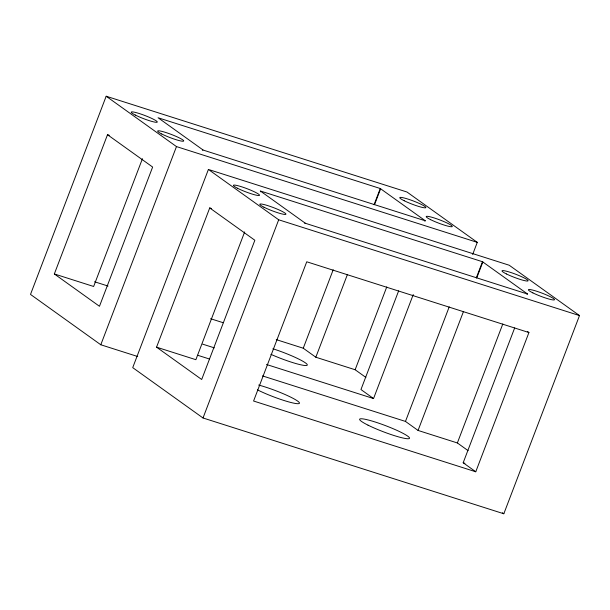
<?xml version="1.0" encoding="UTF-8"?>
<svg xmlns="http://www.w3.org/2000/svg" width="610" height="610" viewBox="0 0 610 610"><rect width="100%" height="100%" fill="white"/><g stroke="black" fill="none" stroke-linecap="round" stroke-linejoin="round"><path stroke-width="0.91" d="M472.643 254.5L477.279 242.361L406.984 192.02L106.178 96.235L30.5 294.424L100.795 344.772L137.73 356.53M107.505 134.719L152.637 167.048L99.468 306.289L54.336 273.959L107.505 134.719L109.289 135.29M142.443 158.691L93.643 286.479L54.336 273.959M100.795 344.772L176.473 146.583L106.178 96.235M202.627 150.388L202.848 149.831M208.406 169.45L132.721 367.639L203.016 417.98L503.822 513.765L579.5 315.576L509.205 265.228L208.406 169.45L278.694 219.791L579.5 315.576M209.726 207.934L254.858 240.256L201.689 379.496L156.556 347.174L209.726 207.934L211.517 208.506M244.663 231.907L195.871 359.694L156.556 347.174M260.409 191.83L260.645 191.227M203.016 417.98L278.694 219.791M304.87 223.55L305.069 223.046M365.886 377.438L355.142 369.744L315.827 357.224L303.254 348.219L333.197 269.78M315.827 357.224L347.464 274.386M374.067 204.724L380.259 188.513L158.074 117.76L203.206 150.09L425.391 220.835L380.259 188.513M374.54 204.655L380.617 188.764M355.142 369.744L386.77 286.906M424.819 221.133L425.04 220.584M398.65 290.848L360.96 389.546L373.541 398.559L413.252 294.569M468.106 450.653L457.363 442.951L418.056 430.439L405.475 421.426L449.219 306.861M418.056 430.439L463.486 311.466M476.288 277.931L482.479 261.721L260.295 190.976L305.427 223.298L527.612 294.05L482.479 261.721M476.761 277.87L482.845 261.98M457.363 442.951L502.792 323.986M527.04 294.348L527.261 293.799M527.452 331.474L528.931 332.534L475.762 471.774L463.181 462.761L514.672 327.928M176.473 146.583L477.279 242.361M528.931 332.534L306.746 261.781L253.577 401.022L475.762 471.774M94.558 281.767L108.054 286.06M210.595 318.71L223.191 322.721M276.261 339.625L303.254 348.219M202.627 344.139L214.323 347.86M266.494 364.475L373.541 398.559M197.678 355.264L209.375 358.985M262.445 375.89L405.475 421.426M463.181 462.761L464.934 463.318M502.411 512.758L503.822 513.765M258.648 385.062A26.703 3.256 20.9 0 1 293.075 398.353A26.703 3.256 20.9 0 1 291.976 402.752A26.703 3.256 20.9 0 1 257.45 389.851M272.891 348.767A26.703 3.256 20.9 0 1 307.287 365.054A26.703 3.256 20.9 0 1 270.901 354.334M506.46 273.966A13.984 1.708 20.9 0 0 527.871 280.974A13.984 1.708 20.9 0 0 510.753 272.479A13.984 1.708 20.9 0 0 506.46 273.966M532.881 292.892A13.984 1.708 20.9 0 0 554.292 299.899A13.984 1.708 20.9 0 0 537.181 291.405A13.984 1.708 20.9 0 0 532.881 292.892M237.534 188.276A13.984 1.708 20.9 0 0 259.197 195.482A13.984 1.708 20.9 0 0 242.627 187.11A13.984 1.708 20.9 0 0 237.534 188.276M263.955 207.202A13.984 1.708 20.9 0 0 285.625 214.407A13.984 1.708 20.9 0 0 269.056 206.035A13.984 1.708 20.9 0 0 263.955 207.202M368.013 425.147A26.703 3.256 20.9 0 0 409.036 438.628A26.703 3.256 20.9 0 0 376.637 422.478A26.703 3.256 20.9 0 0 368.013 425.147M404.232 200.759A13.984 1.708 20.9 0 0 425.65 207.758A13.984 1.708 20.9 0 0 408.532 199.272A13.984 1.708 20.9 0 0 404.232 200.759M430.66 219.684A13.984 1.708 20.9 0 0 452.071 226.691A13.984 1.708 20.9 0 0 434.953 218.197A13.984 1.708 20.9 0 0 430.66 219.684M135.313 115.061A13.984 1.708 20.9 0 0 156.976 122.275A13.984 1.708 20.9 0 0 140.407 113.902A13.984 1.708 20.9 0 0 135.313 115.061M161.734 133.986A13.984 1.708 20.9 0 0 183.404 141.2A13.984 1.708 20.9 0 0 166.827 132.827A13.984 1.708 20.9 0 0 161.734 133.986"/></g></svg>
